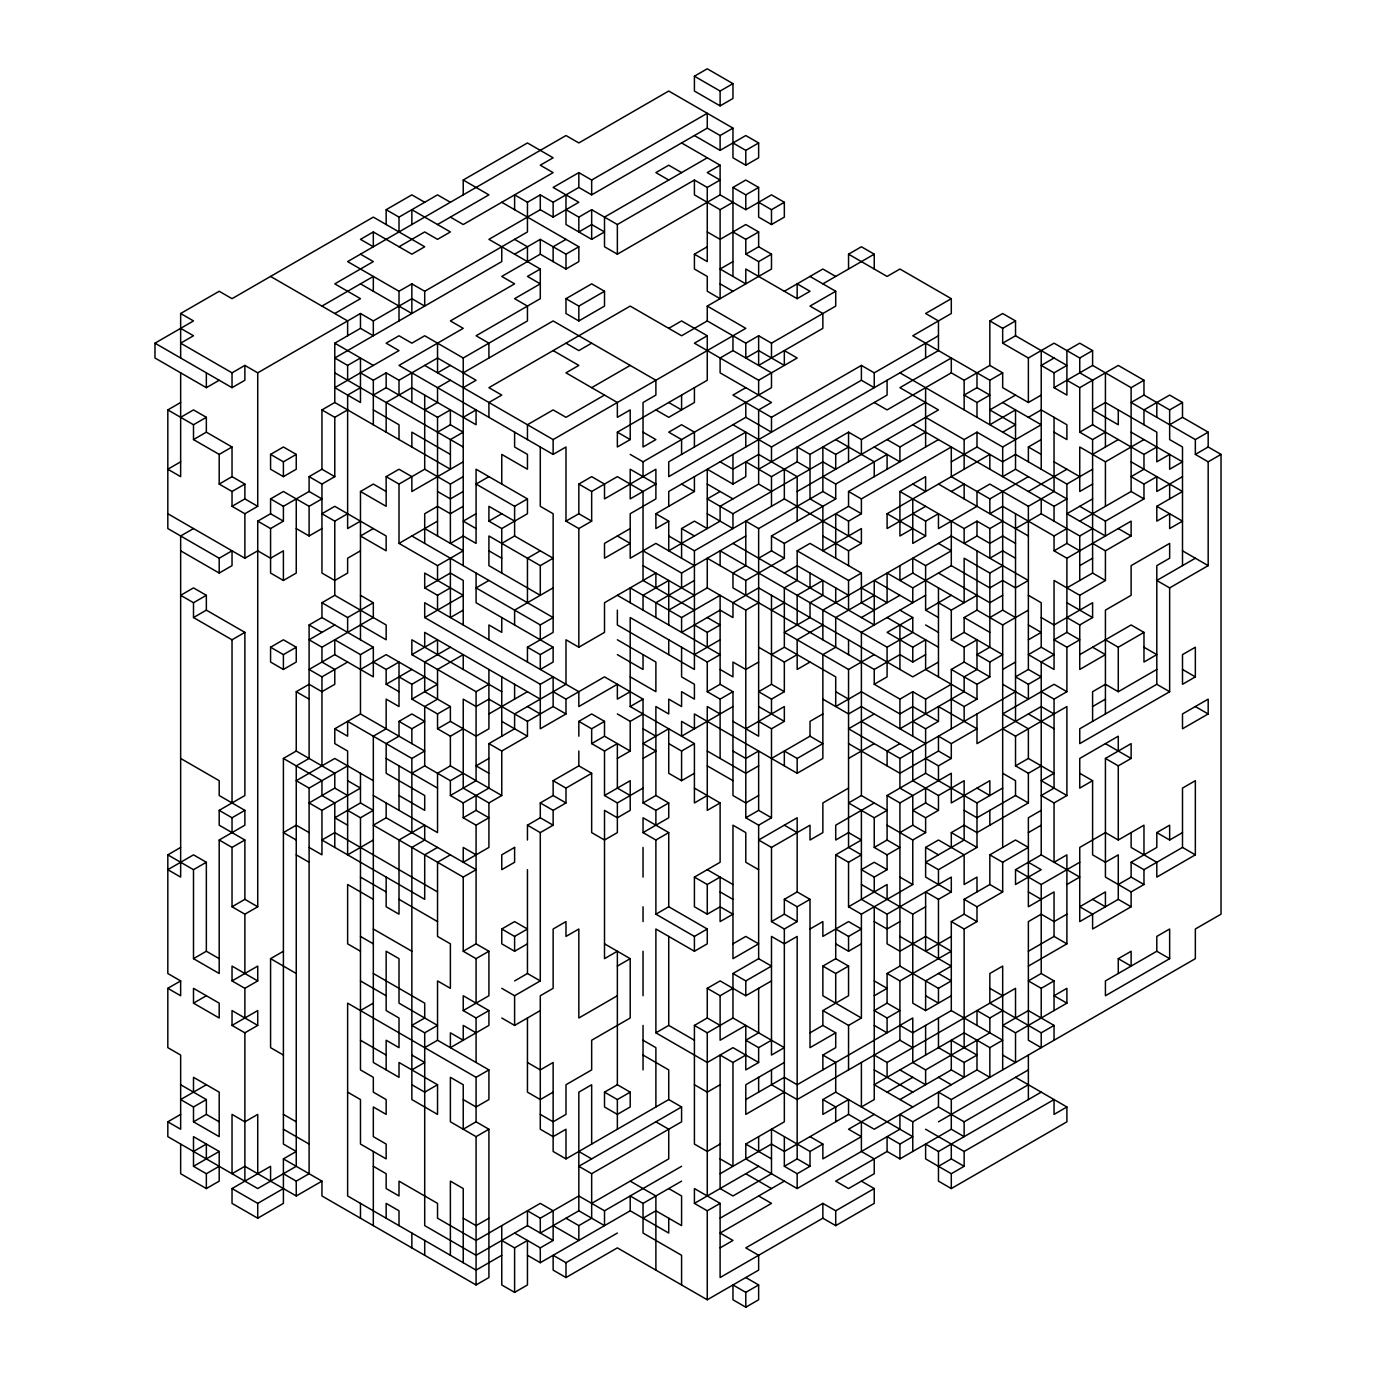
<?xml version="1.0" encoding="UTF-8"?>
<svg xmlns="http://www.w3.org/2000/svg" width="1376" height="1376" viewBox="0 0 1376 1376"><rect width="100%" height="100%" fill="white"/><g stroke="black" fill="none" stroke-linecap="round" stroke-linejoin="round"><path stroke-width="1.5" d="M180.652 358.001L180.652 313.504L219.197 291.265L232.028 298.678L373.326 217.116L424.702 246.768L411.854 254.182L373.326 231.942L360.478 239.355L373.326 246.768L373.326 231.942M219.197 380.258L206.348 387.671L154.972 358.001L154.972 343.174L193.5 320.935L180.652 313.504M386.157 224.529L386.157 209.702L411.854 194.859L424.702 202.272M386.157 209.702L399.006 217.116L437.534 194.859L450.382 202.272M463.23 194.859L463.23 180.032L527.455 142.949L553.135 157.793L540.286 165.206L553.135 172.619L463.23 224.529L450.382 217.116M399.006 246.768L424.702 231.942L437.534 239.355L450.382 231.942L411.854 209.702L411.854 224.529M437.534 224.529L488.91 194.859L463.23 180.032M694.416 76.213L707.264 68.8L732.961 83.626L732.961 98.47L720.112 105.883L694.416 91.04L694.416 76.213L720.112 91.04L732.961 83.626M321.95 306.091L373.326 276.438L373.326 291.265M180.652 550.813L219.197 573.052L232.028 565.639L232.028 550.813L219.197 558.226L167.82 528.556L167.82 409.91L180.652 402.497M180.652 328.348L193.5 335.761L180.652 343.174L232.028 372.827L244.876 365.414L257.725 372.827L360.478 313.504L373.326 320.935L411.854 298.678L424.702 306.091L424.702 291.265L411.854 283.852L399.006 291.265L347.629 261.595L565.983 135.536L578.832 142.949L668.736 91.04L732.961 128.123L732.961 157.793L745.792 165.206L758.64 157.793L758.64 142.949L745.792 135.536L720.112 150.38L694.416 135.536M334.781 313.504L360.478 298.678L334.781 283.852L373.326 261.595L360.478 254.182M514.607 209.702L514.607 194.859L527.455 202.272L540.286 194.859L553.135 202.272L578.832 187.446L591.663 194.859L707.264 128.123L707.264 113.296L591.663 180.032L578.832 172.619L553.135 187.446L578.832 202.272L553.135 217.116L540.286 209.702L540.286 194.859M180.652 417.324L193.5 409.91L206.348 417.324L206.348 432.167L232.028 446.994L232.028 476.646L244.876 484.077L244.876 498.903L232.028 506.316L232.028 491.49L244.876 484.077M154.972 343.174L232.028 387.671L244.876 380.258L244.876 365.414M540.286 209.702L488.91 239.355L540.286 269.025L540.286 298.678L476.079 335.761L488.91 343.174L488.91 358.001M167.82 409.91L193.5 424.737L206.348 417.324M437.534 432.167L450.382 424.754L463.23 432.167L450.382 439.58L450.382 469.233L334.781 402.497L334.781 343.174L360.478 328.348L373.326 335.761L373.326 320.935M424.702 291.265L527.455 231.942L527.455 202.272M193.5 424.737L193.5 439.58L206.348 432.167M514.607 254.182L540.286 239.355L565.983 254.182L578.832 246.768L578.832 261.612L565.983 269.025L540.286 254.182L501.758 276.438L514.607 283.852L450.382 320.935L463.23 328.348L399.006 365.414L553.135 454.407L565.983 446.994L565.983 521.143L578.832 528.556L591.663 521.143L591.663 491.49L578.832 484.077L578.832 513.73L565.983 521.143M565.983 209.702L578.832 217.116L591.663 209.702L617.36 224.529L694.416 180.032L707.264 187.446L720.112 180.032L707.264 172.619L720.112 165.206L720.112 194.859L745.792 209.702L771.489 194.859L784.337 202.272L784.337 217.116L771.489 224.529L758.64 217.116L758.64 187.446L745.792 180.032L732.961 187.446L732.961 276.438M707.264 128.123L720.112 135.536L732.961 128.123M180.652 461.82L167.82 469.233L180.652 476.646L180.652 372.827M501.758 246.768L501.758 261.595L334.781 358.001L347.629 365.414L360.478 358.001L360.478 402.497L334.781 387.671L399.006 350.588L386.157 343.174L399.006 335.761L411.854 343.174L424.702 335.761L463.23 358.001L527.455 320.935L527.455 306.091L514.607 298.678L540.286 283.852L527.455 276.438L540.286 269.025M565.983 239.355L553.135 246.768L553.135 261.612M707.264 157.793L604.511 217.116L604.511 246.768L617.36 254.182L720.112 194.859M193.5 439.58L219.197 454.407L232.028 446.994M565.983 194.859L565.983 224.529L591.663 239.355L604.511 231.942L591.663 224.529L578.832 231.942L578.832 217.116M732.961 142.949L745.792 150.38L758.64 142.949M232.028 906.767L244.876 899.336L244.876 840.014L232.028 847.427L232.028 906.767L244.876 914.18L257.725 906.767L257.725 521.143L270.573 528.556L283.404 521.143L283.404 506.316L309.101 491.49L309.101 476.646L321.95 469.233L321.95 409.91L334.781 402.497M360.478 387.671L347.629 395.084L347.629 528.556L360.478 521.143M360.478 372.844L373.326 380.258L386.157 372.844L399.006 380.258L437.534 358.001L476.079 380.258L463.23 387.671M219.197 454.407L219.197 484.077L232.028 476.646M270.573 454.407L283.404 446.994L296.253 454.407L296.253 469.233L283.404 476.646L270.573 469.233L270.573 454.407L283.404 461.82L296.253 454.407M321.95 409.91L334.781 417.324L347.629 409.91M373.326 395.084L386.157 387.671L386.157 372.844M450.382 365.414L437.534 372.844L437.534 343.174M565.983 298.678L591.663 283.852L604.511 291.265L604.511 306.091L578.832 320.935L565.983 313.522L565.983 298.678L578.832 306.091L604.511 291.265M707.264 246.768L694.416 254.182L694.416 269.025L707.264 276.438L707.264 291.265L720.112 298.678L720.112 209.702L732.961 202.289M732.961 187.446L745.792 194.859L758.64 187.446M193.5 528.556L180.652 535.986L180.652 877.097L167.82 869.684L193.5 854.857L206.348 862.27L206.348 951.246L219.197 958.676M450.382 380.258L437.534 387.671L437.534 402.497L424.702 409.91M463.23 372.844L553.135 320.935L655.888 380.258L655.888 395.084L643.039 402.497L643.039 446.994L655.888 439.58L643.039 432.167M232.028 506.316L244.876 513.73L257.725 506.316L257.725 372.827M257.725 521.143L270.573 513.73L270.573 498.903L283.404 491.49L309.101 506.316L321.95 498.903L309.101 491.49M758.64 202.272L771.489 209.702L784.337 202.272M309.101 476.646L321.95 484.077L334.781 476.646L334.781 417.324M386.157 387.671L437.534 417.324L450.382 409.91L450.382 424.754M745.792 239.355L758.64 231.942L758.64 246.768L745.792 254.182L745.792 239.355L732.961 231.942M463.23 417.324L476.079 409.91L476.079 424.737L411.854 387.671L386.157 402.497L386.157 432.167M591.663 343.174L578.832 350.588L565.983 343.174M732.961 261.612L720.112 269.025L745.792 283.852L745.792 269.025L797.168 298.678L810.017 291.265L797.168 283.852L797.168 298.678M167.82 513.73L244.876 558.226L257.725 550.813L270.573 558.226L283.404 550.813L283.404 580.466L270.573 573.052L270.573 528.556M360.478 639.788L360.478 491.49L373.326 484.077L386.157 491.49M360.478 491.49L386.157 506.316L386.157 476.646L399.006 469.233L411.854 476.646L411.854 491.49L463.23 461.82M745.792 254.182L758.64 261.612L771.489 254.182L771.489 269.025L707.264 306.091L707.264 320.935L681.584 335.761L630.208 306.091L488.91 387.671L501.758 395.084L488.91 402.497L488.91 417.324M206.348 595.309L193.5 587.896L180.652 595.309L193.5 602.722L206.348 595.309L206.348 610.136L244.876 632.375L244.876 795.517L219.197 810.361L219.197 825.187L244.876 840.014M296.253 528.556L309.101 535.969L321.95 528.556M373.326 528.556L360.478 535.986L386.157 550.813L386.157 535.986L334.781 506.316L321.95 513.73L334.781 521.143L347.629 513.73M386.157 476.646L399.006 484.077L424.702 469.233L450.382 484.077L450.382 543.4L463.23 535.986L476.079 543.4L476.079 469.233L527.455 498.903L527.455 513.73L501.758 528.556L488.91 521.143L488.91 506.316L514.607 521.143M668.736 328.348L681.584 320.935L707.264 335.761L707.264 380.258L617.36 432.167L617.36 446.994L630.208 439.58L630.208 409.91L617.36 417.324L617.36 402.497L565.983 372.827L578.832 365.414L553.135 350.588M193.5 602.722L193.5 617.549L206.348 610.136M591.663 387.671L630.208 365.414M283.404 580.466L296.253 573.052L296.253 498.903M450.382 484.077L463.23 476.646M604.511 395.084L565.983 417.324L553.135 409.91L527.455 424.737L527.455 439.58M707.264 335.761L694.416 343.174L758.64 380.258L797.168 358.001L784.337 350.588L784.337 365.414L758.64 350.588L745.792 358.001L745.792 343.174L758.64 335.761L771.489 343.174L835.714 306.091L835.714 291.265L810.017 276.438M784.337 291.265L822.865 269.025L835.714 276.438M848.545 269.025L848.545 254.182L861.393 246.768L874.242 254.182L874.242 269.025M360.478 550.813L347.629 558.226L347.629 573.052L334.781 580.466L321.95 573.052L321.95 484.077M463.23 491.49L450.382 498.903L437.534 491.49M488.91 476.646L476.079 484.077L514.607 506.316L527.455 498.903M424.702 365.414L553.135 439.58L745.792 328.348L707.264 306.091M822.865 283.852L874.242 254.182M193.5 617.549L232.028 639.788L244.876 632.375M399.006 484.077L399.006 543.4L437.534 521.143M463.23 506.316L450.382 513.73L437.534 506.316L424.702 513.73L424.702 543.4M630.208 454.407L643.039 461.82L771.489 387.671L771.489 372.844L732.961 350.588L720.112 358.001L720.112 372.844L771.489 402.497L758.64 409.91L758.64 484.077L771.489 491.49M835.714 291.265L810.017 306.091L822.865 313.504L822.865 328.348L758.64 365.414L758.64 335.761M180.652 1114.388L167.82 1121.818L167.82 1136.645L257.725 1188.554L296.253 1166.298L296.253 765.864L309.101 758.451L309.101 624.962L321.95 617.549L321.95 602.722L334.781 595.309L334.781 521.143M476.079 513.73L463.23 521.143L476.079 528.556M270.573 647.219L283.404 639.806L296.253 647.219L296.253 662.045L283.404 669.458L270.573 662.045L270.573 647.219L283.404 654.632L296.253 647.219M488.91 521.143L501.758 513.73M334.781 624.962L309.101 639.788L321.95 647.219L373.326 617.549L373.326 602.722L360.478 595.309M321.95 602.722L347.629 617.549L373.326 602.722M399.006 543.4L437.534 565.639L463.23 550.813L424.702 528.556M578.832 484.077L591.663 476.646L604.511 484.077L604.511 498.903L655.888 469.233L655.888 498.903L630.208 513.73L630.208 558.226L655.888 543.4L694.416 565.639M745.792 387.671L732.961 395.084L771.489 417.324L861.393 365.414L874.242 372.844L938.466 335.761M630.208 691.698L617.36 699.128L617.36 684.285L578.832 706.542L578.832 691.698L424.702 602.722L424.702 617.549L463.23 595.309L424.702 573.052L424.702 587.879L450.382 573.052L463.23 580.466L463.23 624.962M501.758 543.4L514.607 535.986L553.135 558.226L540.286 565.639L488.91 535.986L488.91 565.639L540.286 595.309L540.286 565.639M591.663 491.49L617.36 476.646L643.039 491.49L643.039 580.466L694.416 610.136M321.95 617.549L373.326 647.219L373.326 676.872L334.781 654.632L309.101 669.458L321.95 676.872L347.629 662.045M424.702 587.879L437.534 595.309L450.382 587.879M771.489 417.324L771.489 432.167L745.792 417.324L668.736 461.82L668.736 476.646L745.792 432.167L745.792 446.994M1054.05 521.143L1054.05 506.316L1066.899 498.903L1015.522 469.25L1015.522 409.91L989.843 424.754L989.843 380.258L912.77 335.761L951.298 313.504L951.298 298.678L925.618 313.504L938.466 320.935L938.466 350.588L771.489 446.994L732.961 424.737M347.629 780.691L360.478 788.104L321.95 810.361L309.101 802.948L334.781 788.104L334.781 773.278L296.253 751.038L296.253 691.698L309.101 684.285L321.95 691.698L334.781 684.285L334.781 669.458L321.95 662.045L321.95 647.219M334.781 654.632L334.781 639.788L360.478 654.632L373.326 647.219M488.91 580.466L476.079 587.896L540.286 624.962L553.135 617.549L411.854 535.986M540.286 550.813L527.455 558.226L527.455 602.722M360.478 669.458L386.157 654.632L437.534 684.285L411.854 699.128L411.854 684.285L424.702 676.872M463.23 610.136L450.382 617.549L450.382 558.226M874.242 372.844L874.242 387.671L861.393 380.258L668.736 491.49L668.736 506.316M373.326 662.045L386.157 669.458L399.006 662.045L399.006 706.542L386.157 699.128L386.157 728.781L373.326 736.194L373.326 1062.478L399.006 1077.322L399.006 1062.478L437.534 1084.735L437.534 1114.388L411.854 1099.562L411.854 847.427L424.702 840.014L424.702 825.187L399.006 840.014L399.006 914.18L386.157 906.75L386.157 877.097M501.758 691.698L411.854 639.788L411.854 654.632L437.534 639.788L437.534 654.632M630.208 528.556L604.511 543.4L604.511 558.226L630.208 543.4L617.36 535.986M758.64 484.077L720.112 506.316L720.112 521.143L668.736 550.813L668.736 521.143L655.888 528.556L655.888 513.73L694.416 491.49L694.416 476.646M1041.219 395.084L1028.371 402.497L1002.674 387.671L1002.674 372.844L989.843 365.431L989.843 320.935L1002.674 313.522L1015.522 320.935L1015.522 335.761L1002.674 343.174L1002.674 328.348L1015.522 320.935M386.157 669.458L386.157 684.285L411.854 669.458M450.382 647.219L424.702 662.045L424.702 691.698L450.382 706.542L450.382 721.368L476.079 736.194L488.91 728.781L488.91 669.458M553.135 587.879L514.607 610.136L514.607 624.962M720.112 491.49L707.264 498.903L732.961 513.73L822.865 461.82L835.714 469.233L835.714 454.407L822.865 446.994L822.865 491.49L835.714 498.903L835.714 484.077L887.09 454.407L887.09 469.233M681.584 558.226L681.584 528.556L694.416 521.143L707.264 528.556L707.264 469.233L732.961 484.077L745.792 476.646L745.792 461.82L771.489 476.646L797.168 461.82L810.017 469.233M758.64 469.233L887.09 395.084L887.09 380.258M270.573 1181.141L270.573 1166.298L232.028 1188.554L232.028 1203.381L257.725 1218.207L283.404 1203.381L283.404 1158.884L296.253 1151.471L283.404 1144.058L283.404 758.451L296.253 751.038M334.781 728.781L360.478 713.955L424.702 751.038L411.854 758.451L347.629 721.368L347.629 736.194L334.781 728.781L334.781 743.608L347.629 751.038L347.629 854.84L373.326 840.014M797.168 461.82L797.168 446.994L810.017 454.407L848.545 432.167L861.393 439.58L925.618 402.497M797.168 491.49L938.466 409.91L899.921 387.671L951.298 358.001L951.298 372.844L887.09 409.91L874.242 402.497M835.714 454.407L848.545 446.994M951.298 372.844L964.146 380.258L989.843 365.431M167.82 1121.818L180.652 1129.232L180.652 1055.065L167.82 1047.652L167.82 988.329L180.652 995.742L180.652 980.916L167.82 973.503L167.82 854.857L180.652 847.427M219.197 810.361L232.028 817.774L244.876 810.361L244.876 825.187L219.197 840.014L219.197 973.503L193.5 958.676L193.5 869.684L206.348 862.27M399.006 721.368L411.854 713.955L424.702 721.368L411.854 728.781L399.006 721.368L399.006 736.194L386.157 743.608L386.157 773.278L424.702 795.517L424.702 810.361L399.006 795.517M527.455 662.045L527.455 647.219L553.135 632.375L553.135 513.73L540.286 506.316L540.286 446.994M668.736 535.986L694.416 550.813L784.337 498.903L861.393 543.4L861.393 528.556L822.865 550.813L822.865 506.316L810.017 498.903L810.017 454.407M976.994 387.671L964.146 395.084L976.994 402.497L989.843 395.084L976.994 387.671L976.994 372.844M989.843 380.258L1002.674 372.844M1002.674 343.174L1028.371 358.001L1054.05 343.174L1079.747 358.001L1092.596 350.588L1092.596 365.431L1054.05 387.671L1054.05 372.844L1066.899 365.431L1015.522 335.761M373.326 780.691L334.781 758.451L296.253 780.691L309.101 788.104L347.629 765.864M411.854 699.128L437.534 713.955L450.382 706.542M411.854 654.632L476.079 691.698L488.91 684.285M540.286 654.632L553.135 647.219L553.135 662.045L540.286 669.458L540.286 654.632L527.455 647.219M643.039 550.813L681.584 573.052L745.792 535.986M951.298 684.285L925.618 699.128L912.77 691.715L899.921 699.128L874.242 684.285L874.242 669.458L732.961 587.896L732.961 573.052L745.792 565.639L745.792 521.143L758.64 528.556L822.865 491.49M887.09 439.58L899.921 446.994L925.618 432.167M1054.05 358.001L1041.219 365.431L1054.05 372.844M437.534 713.955L437.534 728.781L450.382 721.368M463.23 773.278L450.382 780.691L450.382 795.517L463.23 802.93L488.91 788.104L488.91 743.608L514.607 728.781L514.607 713.955L565.983 684.285L565.983 639.788L578.832 647.219L604.511 632.375L604.511 602.722L655.888 573.052L655.888 587.896M694.416 580.466L655.888 602.722L655.888 617.549M758.64 558.226L771.489 550.813L771.489 535.986L835.714 498.903M1028.371 476.664L989.843 498.903L951.298 476.664L951.298 446.994L861.393 498.903L861.393 513.73L848.545 506.316L848.545 491.49L938.466 439.58M1015.522 395.084L989.843 409.91L1015.522 424.754L1002.674 432.167M437.534 728.781L450.382 736.194L463.23 728.781M488.91 713.955L527.455 691.698M424.702 617.549L540.286 684.285L553.135 676.872L553.135 706.542L565.983 713.955L565.983 699.128L553.135 691.698M630.208 602.722L630.208 587.879L668.736 610.136L707.264 587.879L745.792 610.136L745.792 817.774L758.64 825.187L771.489 817.774L771.489 728.781L758.64 721.368M771.489 535.986L784.337 543.4L848.545 506.316M925.618 417.324L964.146 439.58L976.994 432.167L1002.674 446.994L1041.219 424.754L1002.674 402.497M360.478 773.278L360.478 802.948L334.781 817.774L347.629 825.187M411.854 773.278L424.702 765.864L450.382 780.691M668.736 610.136L681.584 617.549L720.112 595.309L720.112 684.285L732.961 691.715L732.961 795.517L745.792 802.948L758.64 795.517M745.792 595.309L745.792 580.466L784.337 558.226L784.337 543.4M771.489 654.632L784.337 647.219L784.337 587.879L797.168 580.466L797.168 550.813L810.017 543.4L861.393 573.052L861.393 602.722L874.242 610.136M835.714 558.226L835.714 513.73L848.545 521.143L861.393 513.73M912.77 528.556L899.921 535.986L899.921 491.49L925.618 476.646L925.618 491.49L912.77 484.077M951.298 461.82L976.994 446.994L1002.674 461.82L1015.522 454.407L1066.899 484.077L1092.596 469.25M1028.371 417.341L1041.219 409.91L1066.899 424.754L1066.899 439.58L1054.05 432.167M1066.899 380.258L1079.747 387.671L1118.275 365.431L1143.972 380.258L1143.972 395.084L1131.124 402.497L1195.348 439.58L1208.18 432.167L1208.18 446.994L1221.028 454.407L1221.028 914.18L1195.348 929.006L1195.348 958.676L951.298 1099.562L938.466 1092.148L938.466 1106.975L964.146 1121.818L1028.371 1084.735M347.629 810.361L360.478 817.774L373.326 810.361L360.478 802.948M553.135 706.542L527.455 721.368L527.455 736.194L501.758 751.021L501.758 795.517L450.382 765.864L437.534 773.278L437.534 832.6L373.326 795.517M565.983 699.128L604.511 676.872L643.039 699.128L643.039 802.948L655.888 810.361L668.736 802.948L668.736 817.774L643.039 832.6L643.039 817.774L668.736 832.6L668.736 906.75L707.264 929.006L707.264 943.833L694.416 951.246L655.888 929.006L655.888 1032.826L707.264 1062.478L732.961 1047.652L758.64 1062.478L758.64 1047.652L771.489 1040.239M784.337 573.052L797.168 565.639L848.545 595.309M925.618 506.316L887.09 528.556L887.09 513.73L989.843 454.407L989.843 469.233M386.157 817.774L373.326 825.187L463.23 877.097L476.079 869.684L386.157 817.774L386.157 802.93M488.91 758.451L476.079 765.864L488.91 773.278M565.983 713.955L540.286 728.781L540.286 684.285M694.416 624.962L707.264 632.375L720.112 624.962L707.264 617.549M745.792 610.136L758.64 602.722M822.865 535.986L848.545 550.813L861.393 543.4M951.298 491.49L964.146 484.077L964.146 498.903M1028.371 461.82L1028.371 446.994L1041.219 439.58M1092.596 365.431L1131.124 387.671L1143.972 380.258M450.382 795.517L476.079 780.691L476.079 691.698M578.832 736.194L578.832 721.368L591.663 713.955L604.511 721.368L604.511 736.194L630.208 751.038L617.36 758.451M694.416 654.632L720.112 639.788M771.489 610.136L784.337 602.722M912.77 513.73L925.618 521.143L938.466 513.73L938.466 528.556L976.994 506.316L976.994 491.49L989.843 484.077L1028.371 506.316L1054.05 491.49L1054.05 417.341M1015.522 469.25L1002.674 476.664L1002.674 446.994M1079.747 387.671L1079.747 432.167L1092.596 424.754L1143.972 454.407L1156.803 446.994M193.5 958.676L206.348 951.246M578.832 721.368L591.663 728.781L604.511 721.368M617.36 595.309L720.112 654.632L707.264 662.045L630.208 617.549L630.208 706.542L643.039 699.128M797.168 550.813L848.545 580.466L861.393 573.052M925.618 521.143L925.618 535.986L912.77 543.4L912.77 498.903M1079.747 432.167L1092.596 439.58L1105.427 432.167M167.82 988.329L180.652 980.916M463.23 817.774L476.079 810.361L488.91 817.774L476.079 825.187L463.23 817.774L463.23 802.93M527.455 721.368L488.91 699.128L476.079 706.542L463.23 699.128L463.23 788.104L488.91 802.93L501.758 795.517M591.663 728.781L591.663 743.608L604.511 736.194M617.36 713.955L630.208 721.368L643.039 713.955M899.921 491.49L964.146 528.556L976.994 521.143L989.843 528.556L1002.674 521.143M1028.371 491.49L1066.899 469.25M1092.596 454.407L1118.275 439.58M1143.972 395.084L1169.652 409.91L1182.5 402.497L1182.5 417.341L1208.18 432.167M437.534 847.427L424.702 854.84L424.702 899.336L321.95 840.014L334.781 832.6L437.534 891.923M591.663 773.278L565.983 788.104L565.983 802.93L553.135 795.517L553.135 780.691L578.832 765.864L591.663 773.278L591.663 832.6L604.511 840.014L617.36 832.6L617.36 802.93L604.511 795.517L604.511 751.038L591.663 743.608M604.511 751.038L617.36 743.608L617.36 788.104L630.208 795.517M707.264 662.045L707.264 691.698L720.112 684.285M758.64 662.045L745.792 669.458L732.961 662.045L732.961 676.872L720.112 669.458M822.865 624.962L797.168 639.788L797.168 669.458L810.017 662.045M874.242 595.309L835.714 617.549L835.714 647.219L822.865 654.632L822.865 758.451L797.168 773.278L694.416 713.955L694.416 728.781L681.584 721.368L681.584 736.194L732.961 706.542M938.466 543.4L951.298 550.813L925.618 565.639L912.77 558.226L912.77 573.052L899.921 580.466L899.921 565.639M1015.522 543.4L1002.674 535.986L989.843 543.4L976.994 535.986L964.146 543.4L964.146 528.556M1092.596 484.077L1079.747 491.49L1079.747 446.994L1105.427 461.82L1143.972 439.58M1169.652 424.754L1182.5 417.341M193.5 1003.156L219.197 1017.999L219.197 1003.156L193.5 988.329L193.5 1003.156L206.348 995.742M232.028 980.916L257.725 966.09L257.725 980.916L244.876 988.329L232.028 980.916L232.028 966.09L257.725 980.916M283.404 1055.065L270.573 1047.652L270.573 958.659L283.404 951.246M450.382 854.84L437.534 862.27L437.534 936.42L450.382 943.833L450.382 988.329L437.534 980.916L437.534 1040.239L488.91 1069.892L488.91 1099.562L476.079 1106.975L463.23 1099.562M527.455 840.014L527.455 825.187L540.286 817.774L540.286 802.93L553.135 795.517M707.264 691.698L720.112 699.128L732.961 691.698M758.64 647.219L784.337 662.045L797.168 654.632M861.393 617.549L899.921 595.309M732.961 543.4L874.242 624.962L874.242 580.483L912.77 602.722L912.77 587.896L951.298 565.639L951.298 521.143M1015.522 528.573L1041.219 513.73L1041.219 498.903M540.286 802.93L553.135 810.361L565.983 802.93M643.039 758.451L655.888 751.038L643.039 743.608L668.736 728.781L668.736 773.278L681.584 780.691L694.416 773.278M784.337 691.698L771.489 684.285L758.64 691.698L771.489 699.128L784.337 691.698L784.337 662.045M925.618 595.309L861.393 632.375L861.393 795.534L848.545 802.948L874.242 817.774L887.09 810.361L861.393 795.534M1092.596 498.903L1066.899 513.73L1105.427 535.986L1105.427 521.143L1143.972 498.903L1143.972 484.077L1156.803 476.664L1156.803 491.49L1182.5 476.664M527.455 825.187L540.286 832.6L553.135 825.187L553.135 810.361M604.511 795.517L630.208 780.691L630.208 810.361L617.36 817.774L604.511 810.361L604.511 958.659L617.36 951.246L617.36 1084.735L630.208 1092.148L630.208 1106.975L617.36 1114.388L604.511 1106.975L604.511 1092.148L617.36 1084.735M668.736 743.608L681.584 751.038L694.416 743.608L694.416 802.948L707.264 795.517M720.112 565.639L720.112 550.813L887.09 647.202L912.77 632.375L912.77 617.549L887.09 632.375L912.77 647.219L912.77 662.045L925.618 654.632M925.618 565.639L925.618 610.136L951.298 595.309M912.77 573.052L964.146 602.722L964.146 558.226L989.843 573.052L1002.674 565.639M989.843 498.903L989.843 513.73L1002.674 506.316L1054.05 535.986L1066.899 528.573M1079.747 521.143L1131.124 491.49L1131.124 387.671M1195.348 439.58L1195.348 454.407L1208.18 446.994M232.028 1025.412L257.725 1010.569L257.725 1025.412L244.876 1032.826L232.028 1025.412L232.028 1010.569L257.725 1025.412M617.36 802.93L643.039 788.104M745.792 728.781L784.337 706.542L784.337 721.368L771.489 728.781M797.168 624.962L797.168 595.309L822.865 580.466L822.865 595.309L810.017 602.722L810.017 617.549L784.337 632.375L848.545 669.458L874.242 654.632M938.466 602.722L951.298 610.136L976.994 595.309M1054.05 535.986L1054.05 550.813L1066.899 543.4L1079.747 550.813M1079.747 580.483L1079.747 535.986L1092.596 528.573M1195.348 454.407L1208.18 461.82L1221.028 454.407M643.039 802.948L655.888 795.517L668.736 802.948M874.242 669.458L899.921 654.632L912.77 662.045M912.77 647.219L925.618 639.806L925.618 669.458L976.994 699.128L976.994 684.285L989.843 676.872L989.843 662.045L976.994 654.632L989.843 647.219L989.843 573.052M951.298 610.136L951.298 639.806L964.146 632.392L964.146 617.549L976.994 610.136L1002.674 624.962L1028.371 610.136M1002.674 595.309L989.843 602.722L938.466 573.052M1054.05 550.813L1066.899 558.226L1131.124 521.143L1131.124 535.986L1105.427 550.813L1092.596 543.4M1156.803 506.316L1182.5 521.143L1169.652 528.573L1169.652 513.73L1156.803 521.143L1156.803 506.316L1182.5 491.49L1131.124 461.82M822.865 713.955L810.017 721.368L810.017 736.194L822.865 743.625L797.168 758.451L784.337 751.038L784.337 765.864M874.242 684.285L887.09 676.872L887.09 647.202M989.843 617.549L1002.674 610.136L1002.674 491.49M1079.747 565.639L1092.596 558.226M206.348 1084.735L180.652 1099.562L193.5 1106.975L206.348 1099.562L206.348 1114.388L193.5 1121.818L193.5 1106.975M758.64 765.864L745.792 773.278L707.264 751.038M771.489 758.451L810.017 736.194M938.466 662.045L912.77 676.872L758.64 587.879L732.961 602.722L732.961 617.549L720.112 610.136L681.584 632.375L681.584 617.549M951.298 639.806L964.146 647.219L976.994 639.806L976.994 669.458L964.146 676.872L964.146 691.715L899.921 728.781L899.921 699.128M1066.899 587.896L1092.596 573.052L1105.427 580.483L1105.427 550.813M360.478 1010.569L373.326 1003.156M463.23 877.097L463.23 951.246L476.079 943.833L488.91 951.246L488.91 995.742L463.23 1010.569L463.23 995.742L488.91 1010.569L488.91 1025.412L450.382 1047.652L450.382 1032.826L463.23 1040.239L463.23 1025.412L476.079 1032.826M501.758 929.006L514.607 921.593L527.455 929.006L514.607 936.42L501.758 929.006L501.758 943.833L514.607 951.246L527.455 943.833M643.039 832.6L655.888 840.014L668.736 832.6M694.416 877.097L707.264 884.51L720.112 877.097L720.112 921.593L732.961 914.18L720.112 906.767L707.264 914.18L694.416 906.75L694.416 877.097L720.112 862.27L720.112 802.948L707.264 810.361L707.264 706.542L720.112 713.955M874.242 713.955L848.545 728.781L899.921 758.451L1015.522 691.715M951.298 728.781L951.298 669.458L964.146 662.045L989.843 676.872M1066.899 884.51L1079.747 877.097L1041.219 854.857L1041.219 662.045L1054.05 654.632L1041.219 647.219L1028.371 654.632L1054.05 669.458L1054.05 580.466L1079.747 595.309L1105.427 580.483M463.23 951.246L476.079 958.659L488.91 951.246M989.843 662.045L1002.674 654.632L964.146 632.375M1028.371 639.806L1041.219 632.392L1028.371 624.962M745.792 817.774L758.64 810.361L771.489 817.774M848.545 758.451L874.242 743.625M1002.674 669.458L1015.522 662.045M1066.899 632.375L1054.05 639.806L1066.899 647.219L1079.747 639.806L1066.899 632.375L1066.899 558.226M1066.899 617.549L1079.747 624.962L1092.596 617.549L1092.596 602.722L1054.05 624.962L1041.219 617.549M1195.348 558.226L1156.803 580.483L1169.652 587.896L1208.18 565.639L1208.18 461.82M193.5 1151.471L206.348 1144.058L206.348 1158.884M899.921 743.625L887.09 751.038L887.09 765.864M912.77 721.368L925.618 728.781L938.466 721.368L938.466 706.542L976.994 728.781L951.298 743.625L938.466 736.194L938.466 751.038L899.921 773.278L848.545 743.625M951.298 699.128L964.146 706.542L976.994 699.128M1028.371 669.458L1015.522 676.872L1028.371 684.285L1041.219 676.872L1028.371 669.458L1028.371 506.316M193.5 1166.298L219.197 1151.471L193.5 1136.645L193.5 1166.298L206.348 1173.728L219.197 1166.298M373.326 973.503L424.702 1003.156L424.702 1017.999L411.854 1025.412L424.702 1032.826L437.534 1025.412L399.006 1003.156L399.006 958.659L386.157 951.246L386.157 1010.569L399.006 1017.999L399.006 1047.652L386.157 1040.239L386.157 1069.909M514.607 980.916L527.455 973.503L540.286 980.916L540.286 832.6M848.545 788.104L822.865 802.948L822.865 832.6L810.017 840.014L810.017 825.187L771.489 847.427L758.64 840.014L797.168 817.774L797.168 891.923L784.337 899.336L784.337 914.18L797.168 921.593L797.168 906.767L810.017 899.336L810.017 1047.652L835.714 1032.826L835.714 1047.652L822.865 1055.065L822.865 1069.909M1079.747 654.632L1131.124 624.962L1143.972 632.392L1143.972 662.045L1156.803 654.632L1143.972 647.219M424.702 1047.652L437.534 1040.239M463.23 1010.569L476.079 1017.982L488.91 1010.569M501.758 988.329L514.607 995.742L540.286 980.916M655.888 840.014L655.888 914.18L668.736 906.75M1105.427 639.806L1118.275 647.219L1143.972 632.392M180.652 1144.058L180.652 1173.728L206.348 1188.554L219.197 1181.141L219.197 1151.471M411.854 1069.909L424.702 1062.478L411.854 1055.065M874.242 802.948L835.714 825.187L835.714 840.014L848.545 832.6L861.393 840.014L835.714 854.857L835.714 958.676L822.865 966.09L822.865 995.742L861.393 1017.999L861.393 914.18L912.77 884.51L912.77 840.014L925.618 832.6L925.618 817.774L912.77 810.361L925.618 802.948L938.466 810.361L938.466 795.534L964.146 780.691L964.146 840.014L925.618 862.27L938.466 869.684L976.994 847.427L976.994 802.948L925.618 773.278L925.618 728.781M874.242 817.774L874.242 847.427L887.09 854.857L899.921 847.427L887.09 840.014L887.09 795.534L925.618 773.278M925.618 758.451L938.466 765.864L951.298 758.451L951.298 743.625M1041.219 691.715L1054.05 699.128L1066.899 691.715L1066.899 647.219M501.758 1017.999L514.607 1025.412L540.286 1010.569M617.36 966.09L630.208 958.659L630.208 1017.999L591.663 1040.239L591.663 1069.909L565.983 1084.735L565.983 1114.388L553.135 1121.801L540.286 1114.388M938.466 973.503L951.298 980.916L938.466 988.329L899.921 966.09L899.921 802.948L951.298 773.278L951.298 802.948L989.843 780.691L989.843 795.534L976.994 788.104M1002.674 728.781L1015.522 736.194L1066.899 706.542L1066.899 795.534L1054.05 802.948L1041.219 795.534L1054.05 788.104L1054.05 699.128M437.534 1084.735L424.702 1092.148L411.854 1084.735M655.888 914.18L694.416 936.42L707.264 929.006M1092.596 706.542L1105.427 699.128M1092.596 721.368L1092.596 691.715L1105.427 684.285L1118.275 691.715L1156.803 669.458M232.028 1188.554L257.725 1203.381L283.404 1188.554M283.404 1173.728L296.253 1181.141L309.101 1173.728L309.101 788.104M501.758 1255.29L476.079 1270.117L347.629 1195.968L347.629 1003.156L476.079 1077.322L488.91 1069.892M617.36 995.742L578.832 1017.999L578.832 929.006L565.983 936.42L565.983 921.593L553.135 929.006L553.135 988.329L540.286 995.742L540.286 1129.232L553.135 1136.645L565.983 1129.232L565.983 1158.884L553.135 1151.471L553.135 1062.478L540.286 1069.909L527.455 1062.478M835.714 854.857L848.545 862.27L861.393 854.857L848.545 847.427L848.545 669.458M874.242 847.427L887.09 840.014M899.921 832.6L912.77 825.187L912.77 795.534L899.921 788.104L899.921 758.451M925.618 817.774L938.466 810.361M1015.522 736.194L1015.522 765.864L1028.371 758.451L1054.05 773.278L1041.219 780.691L1066.899 795.534M1169.652 691.715L1156.803 684.302L1079.747 728.781L1079.747 743.625L1169.652 691.715L1169.652 587.896M257.725 1173.728L257.725 1114.388L244.876 1121.818L232.028 1114.388L232.028 1173.728L244.876 1166.298L296.253 1195.968L321.95 1181.141L321.95 1195.968L476.079 1284.96L488.91 1277.53L488.91 1129.232L476.079 1121.801L463.23 1129.232L463.23 1084.735L450.382 1077.322L450.382 1121.801L476.079 1136.645L488.91 1129.232M732.961 943.833L745.792 936.42L758.64 943.833L732.961 958.676L732.961 825.187L745.792 832.6L745.792 862.27L758.64 869.684M771.489 847.427L771.489 921.593L784.337 914.18M976.994 802.948L1002.674 788.104M1015.522 765.864L1028.371 773.278L1041.219 765.864M1195.348 676.872L1182.5 684.302L1182.5 654.632L1195.348 647.219L1195.348 676.872L1182.5 669.458M771.489 921.593L784.337 929.006L797.168 921.593M887.09 869.684L874.242 862.27L861.393 869.684L874.242 877.097L887.09 869.684L887.09 854.857M861.393 810.361L861.393 899.354L887.09 914.18L951.298 877.097L951.298 891.923L925.618 877.097L925.618 847.427L938.466 840.014L964.146 854.857L964.146 884.51L976.994 877.097L976.994 891.923M951.298 847.427L951.298 832.6L964.146 825.187L976.994 832.6L1028.371 802.948L1028.371 773.278M1028.371 802.948L1015.522 795.534L976.994 817.774L964.146 810.361M720.112 1025.412L707.264 1017.999L707.264 988.329L720.112 980.916L745.792 995.742L771.489 980.916M732.961 973.503L758.64 958.676L771.489 966.09L745.792 980.916L732.961 973.503L732.961 1017.999L784.337 1047.652L771.489 1055.065L771.489 936.42L784.337 943.833L797.168 936.42L797.168 1158.884L784.337 1166.298L784.337 1136.645M810.017 929.006L822.865 921.593L822.865 936.42L848.545 921.593L861.393 929.006L848.545 936.42L835.714 929.006M861.393 914.18L848.545 906.767L887.09 884.51L887.09 899.336M1105.427 758.451L1131.124 743.625L1131.124 758.451L1118.275 765.864L1105.427 758.451L1105.427 877.097L1131.124 891.923L1143.972 884.51L1143.972 869.684L1131.124 862.27L1131.124 877.097L1118.275 884.51M553.135 1092.148L540.286 1099.562L527.455 1092.148L527.455 1017.999M655.888 1032.826L668.736 1025.412L694.416 1040.239M707.264 988.329L720.112 995.742L732.961 988.329M1041.219 810.361L1028.371 817.774L1028.371 906.767L1054.05 891.923L1054.05 936.42L1066.899 943.833L1066.899 854.857L1054.05 862.27L1054.05 802.948M1131.124 891.923L1131.124 906.767L1118.275 899.354L1118.275 854.857L1105.427 862.27L1092.596 854.857L1092.596 780.691L1079.747 788.104L1079.747 758.451L1118.275 736.194L1118.275 751.038M1208.18 713.955L1182.5 728.781L1182.5 713.955L1208.18 699.128L1208.18 713.955L1195.348 706.542M720.112 1144.058L707.264 1151.471L694.416 1144.058L694.416 1025.412L707.264 1017.999M989.843 854.857L1015.522 840.014L1028.371 847.427L1002.674 862.27L989.843 854.857L989.843 884.51L964.146 899.336L964.146 914.18L951.298 921.593L951.298 1010.586L1002.674 1040.239L989.843 1047.652L964.146 1032.826L874.242 1084.735L912.77 1106.975M1028.371 832.6L1041.219 825.187M694.416 1025.412L707.264 1032.826L732.961 1017.999M835.714 943.833L848.545 951.246L861.393 943.833M899.921 921.593L887.09 929.006L874.242 921.593M861.393 884.51L912.77 914.18L925.618 906.767M951.298 936.42L925.618 951.246L925.618 891.923L938.466 899.336L951.298 891.923M604.511 1092.148L617.36 1099.562L630.208 1092.148M822.865 966.09L835.714 973.503L848.545 966.09L848.545 995.742L822.865 1010.586L822.865 1025.412L835.714 1032.826M1028.371 862.27L1041.219 869.684L1015.522 884.51L1015.522 869.684L1041.219 854.857M964.146 899.336L976.994 906.767L1002.674 891.923L1002.674 862.27M565.983 1158.884L668.736 1099.562L681.584 1106.975L681.584 1121.818L591.663 1173.711L578.832 1166.298L681.584 1106.975M874.242 1114.405L848.545 1129.232L861.393 1136.645L822.865 1158.884L822.865 1144.058L810.017 1151.471L771.489 1129.232L771.489 1173.728L732.961 1195.968L720.112 1188.554L720.112 1055.065L732.961 1062.478L745.792 1055.065M887.09 1003.156L899.921 1010.586L887.09 1017.999L874.242 1010.586L887.09 1003.156L887.09 973.503L899.921 966.09M951.298 921.593L964.146 929.006L976.994 921.593L976.994 906.767M1015.522 869.684L1041.219 884.51L1079.747 862.27M1118.275 899.354L1079.747 921.593L1079.747 847.444L1105.427 832.6L1118.275 840.014L1143.972 825.187L1143.972 854.857M488.91 1218.207L476.079 1225.62L463.23 1218.207M720.112 1084.735L707.264 1092.148L694.416 1084.735M758.64 1062.478L745.792 1069.909L745.792 1025.412L720.112 1040.239L720.112 995.742M810.017 1032.826L822.865 1025.412M874.242 995.742L887.09 988.329L874.242 980.916M887.09 973.503L899.921 980.916L951.298 951.246L925.618 936.42L899.921 951.246L887.09 943.833L887.09 914.18M1156.803 832.6L1169.652 825.187L1169.652 840.014L1156.803 832.6L1156.803 847.444L1131.124 862.27M784.337 1062.478L745.792 1084.735L745.792 1114.388L784.337 1092.148M822.865 1010.586L848.545 1025.412L861.393 1017.999M1169.652 840.014L1182.5 832.6M591.663 1144.058L591.663 1084.735L578.832 1092.148L578.832 1210.794L604.511 1225.62L604.511 1210.794L578.832 1195.968L540.286 1218.207L527.455 1210.794L527.455 1225.62L476.079 1255.29L424.702 1225.62L424.702 1032.826M745.792 1099.562L784.337 1077.322L797.168 1084.735L912.77 1017.999L912.77 1062.496L925.618 1069.909L989.843 1032.826L989.843 1017.999L976.994 1010.586L976.994 1025.412M1066.899 914.18L1054.05 921.593L1041.219 914.18L1028.371 921.593L1028.371 1040.239L1041.219 1047.652L1041.219 1032.826L989.843 1003.156L989.843 973.503L1002.674 966.09L1002.674 1069.909M1143.972 869.684L1182.5 847.444L1195.348 854.857L1195.348 780.691L1182.5 788.104L1182.5 847.444M501.758 1240.464L514.607 1247.877L527.455 1240.464L527.455 1284.96L514.607 1292.374L501.758 1284.96L501.758 1225.62M578.832 1210.794L540.286 1233.051L540.286 1218.207M591.663 1203.381L668.736 1158.884L668.736 1129.232L655.888 1121.818M912.77 914.18L912.77 1003.156L925.618 1010.586L951.298 995.742M1028.371 951.246L1054.05 936.42M1195.348 854.857L1156.803 877.097L1156.803 862.27L1131.124 847.444L1131.124 832.6M527.455 1255.29L540.286 1262.704L540.286 1247.877L553.135 1240.464L553.135 1210.794L540.286 1203.381L476.079 1240.464L437.534 1218.207L437.534 1203.381L399.006 1181.141L399.006 1195.968L386.157 1188.554L386.157 1173.711L373.326 1166.298M565.983 1218.207L578.832 1225.62L591.663 1218.207L591.663 1173.711M604.511 1210.794L681.584 1166.298M899.921 980.916L899.921 1040.239L797.168 1099.562L771.489 1084.735L771.489 1069.909M951.298 1010.586L912.77 1032.826L899.921 1025.412M1028.371 966.09L1066.899 943.833M1131.124 906.767L1092.596 929.006L1092.596 914.18L1079.747 906.767L1105.427 891.923L1105.427 906.767L1092.596 899.354M540.286 1262.704L630.208 1210.794L630.208 1195.968L643.039 1203.381L681.584 1181.141M938.466 1106.975L912.77 1121.818L899.921 1114.405L899.921 1129.232L797.168 1188.554L745.792 1158.884L745.792 1144.058L784.337 1121.818L784.337 929.006M976.994 1040.239L976.994 1069.909L874.242 1129.232L848.545 1114.405L848.545 1099.562L822.865 1114.388L822.865 1099.562L835.714 1092.148L912.77 1136.645L899.921 1144.058L887.09 1136.645L887.09 1151.471L899.921 1158.884L951.298 1129.232L964.146 1136.645L964.146 1121.818M887.09 1077.322L887.09 1062.496L1015.522 988.329L1015.522 1017.999M1054.05 980.916L1041.219 973.503L1028.371 980.916L1041.219 988.329L1054.05 980.916L1054.05 1010.586M720.112 1203.381L707.264 1210.794L694.416 1203.381L694.416 1188.554L720.112 1203.381L720.112 1277.53L822.865 1218.207L835.714 1225.638L874.242 1203.381L874.242 1188.554L835.714 1210.794L822.865 1203.381L745.792 1247.877L758.64 1255.29L758.64 1270.117L707.264 1299.787L617.36 1247.877L565.983 1277.53L553.135 1270.117L553.135 1255.29L565.983 1262.704L617.36 1233.051M643.039 1218.207L655.888 1210.794L681.584 1225.62L681.584 1195.968L668.736 1188.554M720.112 1173.728L771.489 1144.058L784.337 1151.471L848.545 1114.405M989.843 1017.999L1002.674 1010.586M694.416 1203.381L758.64 1166.298M887.09 1092.148L912.77 1077.322M1118.275 958.676L1131.124 951.263L1131.124 966.09L1118.275 958.676L1118.275 973.503M899.921 1099.562L951.298 1069.909L964.146 1077.322L964.146 1062.478L976.994 1055.065L951.298 1040.239L951.298 1069.909M1054.05 1040.239L1054.05 1025.412L1028.371 1010.586L1002.674 1025.412L1015.522 1032.826L1066.899 1003.156L1066.899 988.329L1054.05 995.742L1066.899 1003.156M1156.803 951.263L1105.427 980.916L1105.427 995.742L1169.652 958.676L1169.652 929.006L1156.803 936.42L1156.803 951.263L1169.652 958.676M720.112 1218.207L784.337 1181.141M784.337 1166.298L797.168 1173.728L810.017 1166.298L810.017 1151.471M1041.219 1032.826L1054.05 1025.412M720.112 1247.877L732.961 1240.464L720.112 1233.051L771.489 1203.381L758.64 1195.968M887.09 1151.471L835.714 1181.141L848.545 1188.554L874.242 1173.728L874.242 1158.884L861.393 1151.471L861.393 1121.818M938.466 1121.818L1028.371 1069.909M938.466 1151.471L938.466 1181.141L951.298 1188.554L1066.899 1121.818L1066.899 1106.975L1054.05 1114.405L1054.05 1099.562L964.146 1151.471L964.146 1166.298L951.298 1173.728L925.618 1158.884L925.618 1144.058L938.466 1151.471L1041.219 1092.148M938.466 1166.298L951.298 1158.884L951.298 1144.058M745.792 1292.374L758.64 1284.96L758.64 1299.787L745.792 1307.2L732.961 1299.787L732.961 1284.96L745.792 1292.374L745.792 1307.2M1092.596 350.588L1079.747 343.174L1066.899 350.588L1066.899 395.084L1054.05 387.671M1182.5 402.497L1169.652 395.084L1143.972 409.91L1143.972 424.754M681.584 142.949L720.112 165.206M951.298 298.678L899.921 269.025L887.09 276.438L848.545 254.182M989.843 320.935L1002.674 328.348M681.584 172.619L668.736 165.206L655.888 172.619L668.736 180.032M1131.124 432.167L1182.5 461.82L1169.652 469.233L1169.652 454.407L1156.803 461.82L1156.803 432.167L1105.427 402.497L1092.596 409.91L1118.275 424.754L1118.275 409.91M720.112 209.702L694.416 194.859L694.416 180.032M758.64 231.942L745.792 224.529L720.112 239.355L707.264 231.942M758.64 246.768L771.489 254.182M1143.972 484.077L1131.124 476.664L1143.972 469.233L1143.972 454.407M1131.124 491.49L1143.972 498.903M694.416 254.182L707.264 261.612L707.264 187.446M899.921 372.844L1015.522 439.58M1028.371 446.994L1041.219 454.407M1054.05 461.82L1079.747 476.664M720.112 283.852L732.961 291.265M1182.5 550.813L1208.18 565.639M1079.747 506.316L1105.427 521.143M1118.275 528.573L1131.124 535.986M912.77 424.754L1054.05 506.316M501.758 202.272L578.832 246.768M707.264 320.935L745.792 343.174M1041.219 513.73L1079.747 535.986M514.607 239.355L527.455 246.768L527.455 261.612M874.242 446.994L899.921 461.82L899.921 446.994M938.466 484.077L1028.371 535.986M835.714 439.58L874.242 461.82L874.242 476.646M1015.522 558.226L1002.674 550.813L989.843 558.226L989.843 528.556M1066.899 602.722L1092.596 617.549M822.865 476.646L835.714 484.077M848.545 491.49L861.393 498.903M887.09 513.73L925.618 535.986M1028.371 595.309L1041.219 602.722L1041.219 647.219M668.736 402.497L681.584 409.91L681.584 395.084M951.298 565.639L989.843 587.896L1002.674 580.466L1015.522 587.896L1028.371 580.483L951.298 535.986L822.865 610.136L822.865 639.806M1092.596 647.219L1105.427 654.632L1079.747 669.458L1079.747 624.962M655.888 409.91L668.736 417.324L694.416 402.497L694.416 387.671M1002.674 610.136L1015.522 617.549M720.112 461.82L732.961 469.233L758.64 454.407L797.168 476.646L797.168 521.143M912.77 587.896L887.09 573.052L887.09 602.722L861.393 587.896M964.146 617.549L989.843 632.375M360.478 283.852L411.854 313.504L411.854 283.852M617.36 432.167L630.208 439.58M707.264 484.077L732.961 498.903M925.618 610.136L938.466 617.549M1066.899 691.715L1054.05 684.285L1002.674 713.955L1028.371 728.781L1028.371 758.451M681.584 484.077L694.416 491.49M899.921 610.136L912.77 617.549M925.618 624.962L938.466 632.392M707.264 513.73L732.961 528.556L732.961 513.73M771.489 550.813L784.337 558.226M887.09 617.549L938.466 647.219M1002.674 684.285L1028.371 699.128L1028.371 684.285M1054.05 713.955L1041.219 706.542L976.994 743.625L976.994 713.955M1105.427 743.625L1131.124 758.451M270.573 276.438L347.629 320.935L347.629 335.761M951.298 669.458L976.994 684.285M1028.371 713.955L1054.05 728.781M655.888 513.73L668.736 521.143M681.584 528.556L694.416 535.986M334.781 343.174L373.326 365.414M745.792 580.466L707.264 558.226L707.264 587.896M1079.747 773.278L1092.596 780.691M334.781 372.844L463.23 446.994M578.832 513.73L591.663 521.143M938.466 721.368L912.77 706.542L899.921 713.955L861.393 691.715L835.714 706.542L835.714 676.872L784.337 647.219M373.326 409.91L399.006 424.754L399.006 439.58M450.382 454.407L411.854 432.167L411.854 446.994M643.039 565.639L694.416 595.309M1002.674 773.278L1015.522 780.691L1015.522 795.534M835.714 691.698L848.545 699.111M925.618 743.625L861.393 706.542L848.545 713.955L822.865 699.128M938.466 751.038L951.298 758.451M861.393 721.368L912.77 751.038L912.77 780.691L938.466 795.534M1131.124 877.097L1143.972 884.51M488.91 550.813L501.758 558.226M758.64 706.542L784.337 721.368M321.95 469.233L334.781 476.646M617.36 639.788L655.888 662.045L655.888 691.698L630.208 676.872M887.09 795.534L899.921 802.948M951.298 832.6L976.994 847.427M617.36 654.632L643.039 669.458L643.039 654.632M732.961 721.368L758.64 736.194L758.64 528.556M912.77 825.187L925.618 832.6M1028.371 891.923L1041.219 899.336M887.09 825.187L912.77 840.014M925.618 847.427L938.466 854.857M989.843 884.51L1002.674 891.923M553.135 647.219L476.079 602.722L476.079 573.052M732.961 751.038L745.792 758.451L758.64 751.038L758.64 810.361M270.573 498.903L283.404 506.316M630.208 706.542L694.416 743.608M219.197 484.077L232.028 491.49M244.876 498.903L257.725 506.316M270.573 513.73L283.404 521.143M643.039 728.781L655.888 736.194M707.264 765.864L732.961 780.691M899.921 877.097L912.77 884.51M964.146 914.18L976.994 921.593M784.337 825.187L797.168 832.6M540.286 699.128L424.702 632.375L424.702 647.219M694.416 788.104L720.112 802.948M334.781 595.309L386.157 624.962L386.157 639.788L360.478 624.962M527.455 706.542L540.286 713.955M899.921 936.42L951.298 966.09L925.618 980.916L925.618 1010.586M989.843 988.329L1002.674 995.742M501.758 721.368L527.455 736.194M797.168 891.923L810.017 899.336M309.101 624.962L321.95 632.375M399.006 676.872L411.854 684.285M784.337 899.336L797.168 906.767M386.157 684.285L399.006 691.698M488.91 743.608L501.758 751.021M553.135 780.691L565.983 788.104M707.264 869.684L732.961 884.51M925.618 995.742L938.466 1003.156L938.466 988.329M720.112 891.923L732.961 899.336M835.714 958.676L848.545 966.09M1002.674 1055.065L1015.522 1062.496L1015.522 1032.826M1015.522 1077.322L1066.899 1106.975M540.286 817.774L553.135 825.187M964.146 1062.478L938.466 1047.652L938.466 1017.999M976.994 1069.909L989.843 1077.322L989.843 1047.652M296.253 691.698L309.101 699.128M874.242 1025.412L887.09 1032.826L887.09 1017.999M899.921 1040.239L912.77 1047.652M386.157 758.451L437.534 788.104M938.466 1077.322L951.298 1084.735M874.242 1055.065L887.09 1062.496M899.921 1069.909L925.618 1084.735L925.618 1069.909M874.242 1069.909L912.77 1092.148M476.079 854.84L463.23 847.427L463.23 862.27L488.91 847.427L488.91 802.93M822.865 1055.065L835.714 1062.478L835.714 1092.148M283.404 758.451L321.95 780.691L321.95 795.517L334.781 802.948L334.781 847.427M334.781 788.104L347.629 795.517M604.511 943.833L630.208 958.659M925.618 1129.232L964.146 1151.471M758.64 1047.652L745.792 1040.239L758.64 1032.826L758.64 988.329M951.298 1158.884L964.146 1166.298M822.865 1099.562L835.714 1106.975L835.714 1121.818M180.652 758.451L219.197 780.691L219.197 795.517L244.876 810.361M309.101 832.6L296.253 825.187L283.404 832.6L296.253 840.014M309.101 847.427L321.95 854.84L321.95 810.361M360.478 877.097L386.157 891.923M399.006 899.336L437.534 921.593M643.039 1040.239L655.888 1047.652L655.888 1106.975M810.017 1136.645L822.865 1144.058M296.253 854.857L309.101 862.27M373.326 899.336L347.629 884.51L347.629 943.833L360.478 951.246M643.039 1055.065L668.736 1069.909L668.736 1099.562M861.393 1181.141L874.242 1188.554M797.168 1158.884L810.017 1166.298M219.197 840.014L232.028 847.427M373.326 929.006L411.854 951.246M745.792 1144.058L771.489 1158.884M360.478 936.42L373.326 943.833M720.112 1158.884L732.961 1166.298L732.961 1062.478M745.792 1173.728L771.489 1188.554M167.82 854.857L193.5 869.684M244.876 899.336L257.725 906.767M360.478 980.916L386.157 995.742M270.573 958.659L296.253 973.503M578.832 1151.471L591.663 1158.884M630.208 1181.141L655.888 1195.968L655.888 1270.117M360.478 1040.239L386.157 1055.065M630.208 1210.794L668.736 1233.051L668.736 1218.207M745.792 1277.53L758.64 1284.96M347.629 1092.148L360.478 1099.562L360.478 1144.058L386.157 1158.884L386.157 1144.058L373.326 1136.645L373.326 1106.975L386.157 1114.388L386.157 1099.562L373.326 1092.148L373.326 1077.322L360.478 1069.909L360.478 817.774M553.135 1225.62L578.832 1240.464L578.832 1225.62M527.455 1225.62L553.135 1240.464M514.607 1233.051L540.286 1247.877M283.404 1114.388L296.253 1121.818M283.404 1129.232L309.101 1144.058M180.652 1084.735L206.348 1099.562M206.348 1114.388L219.197 1121.818M283.404 1158.884L321.95 1181.141M193.5 1121.818L219.197 1136.645L219.197 1092.148L193.5 1077.322L193.5 1092.148M1182.5 565.639L1182.5 446.994L1169.652 439.58L1169.652 409.91M1169.652 484.077L1169.652 498.903M1156.803 402.497L1156.803 417.341M1156.803 684.302L1156.803 565.639L1169.652 558.226L1169.652 543.4L1131.124 565.639L1131.124 595.309L1105.427 610.136L1105.427 713.955M1118.275 647.219L1118.275 691.715M1118.275 765.864L1118.275 840.014M1105.427 372.844L1105.427 446.994M1105.427 461.82L1105.427 506.316M1092.596 424.754L1092.596 380.258L1079.747 372.844L1079.747 358.001M1092.596 439.58L1092.596 573.052M1079.747 595.309L1079.747 610.136M1066.899 484.077L1066.899 543.4M1041.219 350.588L1041.219 469.25M1041.219 884.51L1041.219 973.503M1041.219 988.329L1041.219 1017.999M1028.371 358.001L1028.371 402.497M1028.371 1055.065L1028.371 1099.562M1015.522 513.73L1015.522 721.368M1002.674 624.962L1002.674 847.427M989.843 810.361L989.843 825.187M976.994 402.497L976.994 417.341M976.994 432.167L976.994 446.994M976.994 521.143L976.994 535.986M976.994 550.813L976.994 610.136M964.146 380.258L964.146 409.91M964.146 439.58L964.146 469.233M964.146 647.219L964.146 662.045M964.146 706.542L964.146 721.368M964.146 929.006L964.146 1047.652M951.298 1099.562L951.298 1129.232M951.298 1173.728L951.298 1188.554M938.466 587.896L938.466 676.872M938.466 765.864L938.466 780.691M938.466 869.684L938.466 884.51M938.466 899.336L938.466 958.676M925.618 343.174L925.618 358.001M925.618 387.671L925.618 446.994M925.618 699.128L925.618 713.955M925.618 788.104L925.618 802.948M925.618 1025.412L925.618 1055.065M912.77 691.715L912.77 736.194M912.77 1121.818L912.77 1151.471M899.921 624.962L899.921 669.458M899.921 1144.058L899.921 1158.884M874.242 877.097L874.242 891.923M874.242 906.767L874.242 1099.562L861.393 1106.975L861.393 1062.496M861.393 365.414L861.393 380.258M861.393 439.58L861.393 454.407M848.545 432.167L848.545 461.82M848.545 521.143L848.545 535.986M848.545 550.813L848.545 565.639M848.545 580.466L848.545 610.136M848.545 639.806L848.545 654.632M848.545 862.27L848.545 906.767M848.545 936.42L848.545 951.246M848.545 1025.412L848.545 1069.909M835.714 587.896L835.714 602.722M835.714 973.503L835.714 1003.156M835.714 1210.794L835.714 1225.638M822.865 1203.381L822.865 1218.207M810.017 573.052L810.017 587.896M797.168 758.451L797.168 773.278M797.168 1173.728L797.168 1188.554M784.337 469.233L784.337 498.903M771.489 209.702L771.489 224.529M771.489 343.174L771.489 358.001M771.489 446.994L771.489 461.82M771.489 476.646L771.489 506.316M771.489 595.309L771.489 684.285M771.489 699.128L771.489 713.955M758.64 261.612L758.64 276.438M758.64 380.258L758.64 395.084M758.64 825.187L758.64 958.676M758.64 1077.322L758.64 1092.148M758.64 1136.645L758.64 1151.471M745.792 150.38L745.792 165.206M745.792 194.859L745.792 209.702M745.792 402.497L745.792 417.324M745.792 980.916L745.792 995.742M732.961 335.761L732.961 350.588M732.961 454.407L732.961 484.077M720.112 91.04L720.112 105.883M720.112 135.536L720.112 150.38M720.112 699.128L720.112 758.451M707.264 632.375L707.264 647.202M707.264 884.51L707.264 914.18M707.264 1032.826L707.264 1195.968M707.264 1210.794L707.264 1299.787M694.416 446.994L694.416 432.167L681.584 424.737L668.736 432.167L681.584 439.58L681.584 454.407M694.416 550.813L694.416 669.458L617.36 624.962L617.36 610.136M694.416 936.42L694.416 951.246M681.584 573.052L681.584 587.879M681.584 647.219L681.584 676.872L694.416 684.285L694.416 699.128L681.584 691.698L681.584 706.542L668.736 699.128L668.736 713.955L655.888 706.542L655.888 795.517M681.584 751.038L681.584 780.691M681.584 1284.96L681.584 1255.29L643.039 1233.051L643.039 1203.381M668.736 624.962L668.736 580.466L643.039 595.309L643.039 610.136M668.736 639.788L668.736 654.632M668.736 936.42L668.736 1025.412M655.888 810.361L655.888 825.187M643.039 461.82L643.039 476.646M643.039 847.427L643.039 877.097M643.039 906.75L643.039 921.593M643.039 951.246L643.039 995.742M643.039 1025.412L643.039 1069.909M630.208 721.368L630.208 751.038M617.36 224.529L617.36 254.182M617.36 1099.562L617.36 1129.232M591.663 180.032L591.663 194.859M591.663 209.702L591.663 239.355M578.832 172.619L578.832 187.446M578.832 306.091L578.832 320.935M578.832 528.556L578.832 647.219M578.832 751.038L578.832 765.864M565.983 254.182L565.983 269.025M565.983 1262.704L565.983 1277.53M553.135 202.272L553.135 217.116M553.135 439.58L553.135 454.407M540.286 239.355L540.286 254.182M540.286 624.962L540.286 639.788M527.455 869.684L527.455 973.503M514.607 432.167L514.607 446.994L527.455 454.407L527.455 469.233L501.758 454.407L501.758 484.077M514.607 506.316L514.607 535.986M514.607 684.285L514.607 699.128M514.607 936.42L514.607 951.246M514.607 995.742L514.607 1025.412M514.607 1247.877L514.607 1292.374M501.758 528.556L501.758 573.052M501.758 617.549L501.758 632.375L488.91 624.962L488.91 639.788M501.758 676.872L501.758 736.194M476.079 795.517L476.079 810.361M476.079 825.187L476.079 943.833M476.079 958.659L476.079 1003.156M476.079 1017.982L476.079 1062.478M476.079 1077.322L476.079 1121.801M476.079 1136.645L476.079 1284.96M463.23 358.001L463.23 565.639M463.23 669.458L463.23 654.632L437.534 669.458L437.534 699.128L424.702 706.542L424.702 765.864M463.23 1262.704L463.23 1188.554L450.382 1181.141L450.382 1255.29M450.382 736.194L450.382 765.864M437.534 417.324L437.534 535.986M437.534 565.639L437.534 580.466M437.534 595.309L437.534 610.136M424.702 395.084L424.702 469.233M424.702 1240.464L424.702 1255.29M411.854 372.844L411.854 402.497M411.854 728.781L411.854 743.608M411.854 758.451L411.854 832.6M411.854 1233.051L411.854 1247.877M399.006 217.116L399.006 231.942M399.006 291.265L399.006 320.935M399.006 380.258L399.006 395.084M399.006 765.864L399.006 810.361M399.006 1225.62L399.006 1210.794L386.157 1203.381L386.157 1218.207M373.326 380.258L373.326 424.754M373.326 1151.471L373.326 1225.62M360.478 313.504L360.478 328.348M360.478 654.632L360.478 713.955M360.478 1203.381L360.478 1218.207M347.629 365.414L347.629 380.258M347.629 617.549L347.629 632.375M321.95 676.872L321.95 765.864M309.101 506.316L309.101 535.969M296.253 1181.141L296.253 1195.968M283.404 461.82L283.404 476.646M283.404 654.632L283.404 669.458M257.725 1203.381L257.725 1218.207M244.876 513.73L244.876 558.226M244.876 914.18L244.876 973.503M244.876 988.329L244.876 1017.999M244.876 1032.826L244.876 1181.141M232.028 372.827L232.028 387.671M232.028 639.788L232.028 802.948M232.028 817.774L232.028 832.6M219.197 558.226L219.197 573.052M206.348 372.827L206.348 387.671M206.348 1173.728L206.348 1188.554M655.888 484.077L630.208 498.903L630.208 469.233L655.888 484.077M514.607 847.427L501.758 854.84L501.758 869.684L514.607 862.27L514.607 847.427"/></g></svg>
